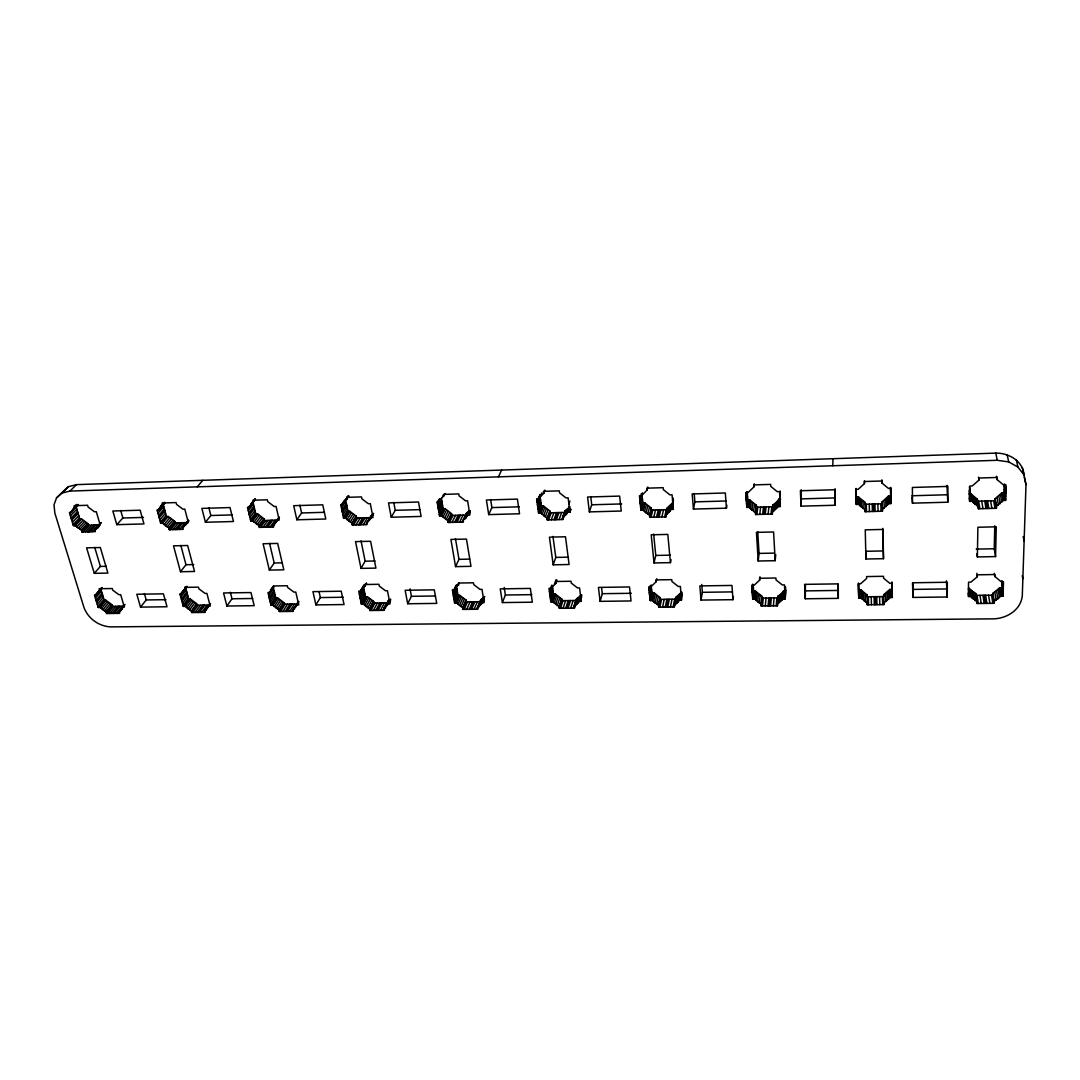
<?xml version="1.0" encoding="UTF-8"?>
<svg xmlns="http://www.w3.org/2000/svg" width="1080" height="1080" viewBox="0 0 1080 1080"><rect width="100%" height="100%" fill="white"/><g stroke="black" fill="none" stroke-linecap="round" stroke-linejoin="round"><path stroke-width="1.5" d="M912.492 582.944L913.073 597.429L947.228 596.997L946.418 580.811M912.033 497.232L912.479 503.159L947.808 502.2L946.958 485.365M947.228 596.997L947.322 582.255L912.978 582.768L913.073 597.429M947.808 502.2L947.903 486.419L912.384 487.471L912.479 503.159M978.48 508.734L978.507 506.709L972.041 501.296L969.651 501.363L969.867 486.027L972.27 485.96L978.952 480.087L978.993 478.022L997.124 477.468L997.07 479.547L1003.577 485.028L1006.02 484.961L1005.602 500.391L1003.185 500.459L996.449 506.237L996.408 508.275L978.48 508.734L977.319 499.217L970.92 493.857L968.909 493.911M838.323 598.361L837.837 583.875L804.64 584.361L805.288 598.779L838.323 598.361L838.242 584.037M969.503 596.484L968.436 588.425L975.767 593.5L976.887 602.559M977.373 556.929L977.873 527.256L996.26 526.824L995.571 556.592L977.373 556.929L976.914 553.811M970.663 596.471L968.341 596.498L968.544 582.174L970.866 582.147L977.333 576.761L977.36 574.817L994.869 574.533L994.829 576.477L1001.12 581.688L1003.468 581.661L1003.091 596.066L1000.755 596.093L994.248 601.412L994.208 603.315L976.874 603.518L976.914 601.614L970.663 596.471L969.584 588.398M835.205 505.238L834.678 489.753L800.375 490.765L801.077 506.169L835.205 505.238L835.056 488.687M1003.253 590.004L1001.862 581.931L1001.7 587.966L999.392 587.993L992.952 593.271L992.898 595.175L975.74 595.39M1005.602 500.391L1004.157 492.912L1001.754 492.98L995.085 498.731L995.045 500.756L977.279 501.228M995.571 556.592L994.235 548.748L994.761 525.758M1004.157 492.912L1004.373 484.083L1005.845 491.495M832.788 465.75L832.977 458.69M1022.355 467.586L1026 484.623L1022.301 595.593C1020.991 609.836 1006.925 618.503 993.56 618.84L110.822 626.886C98.969 626.413 88.047 618.583 83.943 607.419L54.864 513.149L54 504.819L56.538 497.88L63.113 491.427L68.553 486.608L76.451 484.637L995.827 453.114C1008.693 452.858 1023.017 461.012 1024.002 474.889L1017.913 467.046L1008.666 461.902L997.218 460.296L69.957 491.076L62.006 493.047L56.538 497.88M805.288 598.779L805.424 584.523M801.077 506.169L801.144 489.686M754.88 599.184L752.72 599.211L753.611 591.381L755.743 591.354L754.88 599.184L761.116 604.152L761.238 605.988L777.438 605.799L777.33 603.963L783.027 598.833L785.201 598.806L785.687 592.515M784.121 598.82L785.025 587.655M784.904 592.947L785.376 586.683M784.863 598.806L785.633 587.493M785.147 597.726L785.754 589.856M783.027 598.833L783.648 590.963L785.808 590.936M783.365 598.833L783.986 590.963M780.584 601.722L781.218 593.851L783.648 590.963M781.92 600.359L782.541 592.475M779.045 602.937L779.706 595.053L781.218 593.851M777.357 604.246L778.005 596.066L779.706 595.053M777.438 605.799L778.059 596.984M776.169 605.812L776.844 597.915M773.375 605.853L774.077 597.956M779.882 497.907L780.287 493.574M779.207 506.52L780.341 494.735M780.003 500.229L780.273 497.34M770.593 605.88L771.323 597.983M775.184 560.696L773.591 531.968L756.432 532.373L758.201 561.006L775.184 560.696L775.75 554.594M779.976 506.493L780.246 503.591M755.474 512.555L749.021 507.33L746.779 507.398L747.752 500.148L749.966 500.081L756.365 505.264L755.595 514.512L772.322 514.08L772.214 512.109L778.073 506.547L778.761 499.271L780.651 499.217M778.424 506.534L779.112 499.257M769.325 605.894L770.067 598.01M779.747 495.356L780.152 491.036M776.939 508.194L777.627 500.904L778.761 499.271M768.055 605.907L768.812 598.023M765.275 605.948L766.058 598.05M775.562 509.679L776.277 502.389L777.627 500.904M773.982 510.989L774.711 503.685L776.277 502.389M762.493 605.975L763.29 598.091M772.268 513.095L772.956 504.806L774.711 503.685M772.322 514.08L772.754 509.382M761.144 604.436L761.927 596.282L755.743 591.354M761.238 605.988L761.994 597.2M771.012 514.12L771.768 506.79M768.137 514.188L768.906 506.871M759.294 603.167L760.131 595.31M752.72 599.211L751.828 585.374L754.002 585.333L759.645 580.136L759.956 576.761M757.634 602.006L758.484 594.149M765.248 514.269L766.058 506.952M756.162 600.669L757.013 592.826M758.201 561.006L759.051 553.406L757.715 531.644M754.542 599.184L755.42 591.354M763.952 514.296L764.762 506.979M752.652 598.131L753.529 590.315M753.057 599.211L753.935 591.381M762.642 514.337L763.466 507.02M753.8 599.198L754.677 591.368M752.207 591.233L752.922 584.995M752.274 592.312L753.165 584.523L753.611 591.381M752.341 593.393L753.233 585.59M752.49 595.769L753.381 587.952M759.766 514.404L760.617 507.101M752.045 588.843L752.585 584.186M756.891 514.485L757.769 507.168M755.487 512.865L756.378 505.562M755.568 514.202L756.418 506.237M755.595 514.512L756.365 505.264M753.584 511.529L754.488 504.252M751.869 510.314L752.787 503.037M746.779 507.398L745.835 492.615L748.076 492.548L753.894 486.905L754.232 483.745M750.343 508.91L751.275 501.647M748.67 507.344L749.628 500.094M749.021 507.33L749.966 500.081M747.13 507.384L748.102 500.135M747.9 507.37L748.859 500.121M732.983 599.683L731.957 585.441L699.854 585.913L701.028 600.075L732.983 599.683L733.414 596.552M746.388 501.174L747.36 493.965M746.55 503.712L747.522 496.49M746.712 506.25L747.684 499.001M746.064 496.327L746.658 492.021M746.24 498.865L747.212 491.67L747.752 500.148M746.307 500.026L747.293 492.818M726.422 508.181L725.328 492.98L692.172 493.952L693.441 509.072L726.422 508.181L726.88 505.292M701.028 600.075L702.365 592.312L701.716 584.483M679.793 600.129L681.318 592.38L675.716 597.402L674.325 606.987L658.638 607.163L660.15 597.605L653.981 592.758L651.902 592.785L650.147 600.494L652.239 600.48L658.463 605.354M680.522 600.115L682.034 592.367M681.278 596.7L681.871 593.609M681.25 600.115L682.155 595.458M674.15 605.178L678.456 601.628L679.982 593.865M678.456 601.628L680.981 592.38M677.214 602.977L678.753 595.215M674.177 605.462L675.743 597.686M674.244 606.082L675.486 599.859M674.298 606.704L675.54 600.48M675.783 604.165L677.322 596.403M673.096 607L674.663 599.225M693.441 509.072L694.886 501.876L694.197 493.533M670.397 607.028L671.99 599.251M667.697 607.055L669.317 599.292M666.468 607.082L668.101 599.306M665.253 607.095L666.887 599.319M662.553 607.122L664.214 599.346M659.867 607.149L661.54 599.387M670.437 562.639L667.805 534.411L651.213 534.803L654.008 562.937L670.437 562.639L671.085 559.629M658.611 606.879L660.245 598.509M658.638 607.163L660.15 597.605M658.49 605.637L660.177 597.888M656.654 604.395L658.368 596.646M655.007 603.248L656.735 595.512M653.522 601.938L655.263 594.202M652.239 600.48L653.981 592.758M650.471 600.494L652.226 592.785M672.813 503.24L673.475 500.391M671.531 509.436L673.178 502.254L667.413 507.695L665.914 516.834L649.728 517.253L649.539 515.336L643.1 510.206L640.94 510.26L639.455 495.747L641.628 495.68L647.042 490.145L647.757 487.026M651.186 600.494L652.941 592.772M672.287 509.409L673.259 505.103M651.902 600.48L653.657 592.758M650.147 600.494L648.756 586.886L650.862 586.859L656.127 581.756L656.816 578.705M649.796 597.105L651.564 589.41M665.726 514.904L670.154 511.056L671.801 503.861M650.038 599.441L651.793 591.732M672.611 500.958L673.259 498.11M670.154 511.056L672.84 502.268M672.719 502.106L673.367 499.244M649.337 592.65L651.119 584.982L651.902 592.785M649.445 593.717L651.226 586.035M649.553 594.769L651.335 587.088M668.885 512.514L670.545 505.319M665.753 515.214L667.44 507.992M666.158 514.431L667.508 508.653M665.874 516.537L667.562 509.315M665.914 516.834L666.913 512.5M649.107 590.301L650.174 585.711M667.4 513.81L669.074 506.601M664.645 516.875L666.333 509.652M654.008 562.937L655.763 555.444L653.657 534.06M661.851 516.942L663.579 509.72M659.07 517.01L660.812 509.8M657.815 517.05L659.57 509.827M656.546 517.077L658.314 509.868M653.764 517.158L655.56 509.936M649.728 517.253L651.375 508.14L644.99 503.05L642.843 503.105L640.94 510.26M650.997 517.226L652.806 510.017M649.566 515.633L651.375 508.14M649.634 516.294L651.47 509.085M649.701 516.956L651.524 509.747M647.676 514.323L649.526 507.141M645.975 513.121L647.825 505.94M644.436 511.745L646.312 504.576M643.1 510.206L644.99 503.05M642.019 510.233L643.923 503.077M642.762 510.206L644.652 503.05M640.832 509.126L642.735 501.984M641.277 510.246L643.181 503.091M640.575 506.642L642.479 499.514M640.089 501.889L642.398 492.858M640.197 503.024L642.128 495.909M640.319 504.158L642.236 497.043M639.832 499.392L641.371 493.722M600.115 601.344L598.442 587.412L629.519 586.953L631.044 600.952L600.115 601.344L602.303 593.69L601.56 587.534M559.076 606.528L552.852 601.722L550.827 601.749L553.419 594.149L555.431 594.121L561.587 598.887L559.319 608.31L574.506 608.135L574.277 606.352L579.231 601.385L581.121 595.283M579.555 601.385L581.432 595.283M580.851 598.01L581.783 594.972M580.257 601.385L581.661 596.795M577.152 604.193L580.662 595.215L578.3 602.856M574.277 606.352L576.666 598.685L579.528 596.538M574.304 606.623L576.707 598.968M574.385 607.244L576.774 599.576M574.466 607.851L576.855 600.183M575.802 605.354L578.192 597.699M573.318 608.148L575.707 600.48M570.699 608.175L573.115 600.507M568.08 608.202L570.524 600.548M565.718 608.229L568.175 600.575M566.892 608.216L569.349 600.561M563.099 608.256L565.582 600.601M560.493 608.297L563.004 600.642M559.197 607.419L561.708 599.764M559.319 608.31L561.789 600.372M589.356 511.893L587.574 497.03L619.623 496.085L621.257 511.029L589.356 511.893L591.719 504.779L590.733 496.584M559.116 606.812L561.627 599.157M557.293 605.583L559.818 597.942M555.646 604.449L558.198 596.822M554.162 603.153L556.726 595.539M552.852 601.722L555.431 594.121M551.151 601.749L553.73 594.135M551.84 601.736L554.432 594.135M552.542 601.722L555.12 594.121M550.827 601.749L548.977 588.357L551.016 588.33L555.93 583.308L556.915 580.028M550.692 600.71L553.284 593.109M550.058 596.12L552.649 588.546M554.405 584.321L555.944 579.812M550.368 598.414L552.96 590.827M551.016 588.33L552.056 585.32M549.761 594.027L552.366 586.467L553.419 594.149M549.909 595.067L552.514 587.507M549.45 591.719L551.745 585.32M553.176 564.813L549.437 537.152L565.488 536.774L569.093 564.516L553.176 564.813L555.782 557.415L552.96 536.395M544.846 490.495L543.74 493.263L538.704 498.704L536.612 498.771L538.582 513.027L540.662 512.973L547.088 518.022L547.344 519.912L563.004 519.507L562.748 517.604L567.837 512.244L569.943 512.177L570.956 509.342M568.89 512.217L569.903 509.382M569.619 512.19L570.632 509.355M565.718 515.255L569.43 506.723L566.892 513.824M567.837 512.244L569.862 506.574M568.175 512.231L569.687 507.978M562.964 519.21L565.529 512.082M564.327 516.524L566.892 509.409L568.269 508.154M568.904 503.915L569.916 501.093M561.776 519.534L564.354 512.406M562.748 517.604L565.326 510.489L566.892 509.409M562.788 517.901L565.367 510.786M562.869 518.562L565.326 510.489M559.076 519.601L561.681 512.487M75.195 525.582L81.513 530.226L82.04 531.968L88.344 525.285L87.831 523.557L81.567 518.94L75.195 525.582L73.413 525.623L69.431 512.5L71.226 512.46L76.721 505.022M555.161 519.71L557.793 512.582M556.389 519.683L559.008 512.555M71.226 512.46L78.192 504.441L70.322 512.487M553.946 519.737L556.592 512.622M551.259 519.804L553.918 512.689M547.304 519.615L550.017 512.5M547.344 519.912L550.044 512.798L549.801 510.908L543.429 505.913L541.364 505.967L538.582 513.027M548.573 519.885L551.259 512.757M547.128 518.306L549.801 510.908M547.223 518.967L549.923 511.853M545.251 517.023L547.979 509.936M82.04 531.968L95.405 531.617L94.892 529.875L98.388 524.948M543.551 515.849L546.291 508.761M542.012 514.485L544.765 507.411M540.662 512.973L543.429 505.913M539.622 513L542.389 505.94M540.338 512.987L543.105 505.926M502.389 602.573L500.243 588.87L530.348 588.425L532.346 602.195L502.389 602.573L505.373 595.013L504.198 587.452M538.421 511.92L541.215 504.873M538.907 513.027L541.688 505.967M538.083 509.476L540.878 502.443M537.597 505.913L540.392 498.906M537.745 507.033L540.54 500.013M543.699 492.966L544.806 490.185M538.704 498.704L540.378 494.519M540.797 495.652L541.904 492.872M537.435 504.806L540.243 497.799M538.38 498.717L540.054 494.532M537.098 502.349L539.906 495.356L541.364 505.967M158.922 509.882L162.648 504.806L162.162 503.01L176.054 502.578L176.54 504.387L182.939 509.166L184.802 509.112L188.312 522.518L175.041 522.95L169.371 529.7L168.885 527.931L162.54 523.206L160.704 523.26L157.072 509.936L158.922 509.882L164.714 503.24L163.796 503.267M122.58 607.122L119.124 611.699L119.61 613.346L106.583 613.494L106.083 611.861L99.968 607.406L98.226 607.433L94.473 595.067L96.215 595.039L99.63 590.409L99.131 588.735L112.253 588.533L112.752 590.207L118.922 594.702L120.69 594.675L124.335 607.109L122.58 607.122L124.524 604.746M462.794 607.662L456.597 602.937L454.626 602.951L458.001 595.458L459.945 595.431L466.088 600.129L462.794 607.662L463.091 609.404L477.806 609.242L477.522 607.487L481.302 604.058L484.448 596.524L480.695 599.94L476.658 609.255M481.302 604.058L484.663 596.592M482.45 602.613L484.339 598.091M483.138 602.6L484.394 599.589M478.305 606.852L480.843 600.804M478.44 607.73L482.139 598.968M480.236 605.367L483.395 597.821M477.563 607.757L480.749 600.21M474.12 609.282L477.333 601.722M470.448 609.323L473.675 601.776M471.596 609.309L474.808 601.763M469.3 609.336L472.541 601.789M466.763 609.363L470.03 601.817M463.05 609.134L466.344 601.601M463.091 609.404L466.385 601.87L466.088 600.129M464.238 609.39L467.519 601.857M181.71 593.784L185.382 589.073L184.923 587.371L198.464 587.156L198.909 588.856L205.106 593.433L206.915 593.406L210.222 606.029L208.413 606.042L204.687 610.7L205.132 612.374L191.714 612.522L191.255 610.862L185.112 606.339L183.33 606.366L179.901 593.798L181.71 593.784L187.15 586.656M462.848 607.932L466.142 600.399M462.942 608.539L466.236 600.993M461.038 606.731L464.346 599.198M459.405 605.61L462.726 598.104M457.92 604.341L461.255 596.835M455.612 602.937L458.973 595.445M456.287 602.937L459.635 595.431M456.597 602.937L459.945 595.431M454.451 601.938L457.826 594.446M454.937 602.951L458.298 595.458M259.43 527.378L258.998 525.569L252.626 520.776L250.736 520.83L247.469 507.276L249.386 507.209L253.409 502.065L252.976 500.229L267.314 499.784L267.732 501.62L274.158 506.48L276.075 506.425L279.221 520.061L264.425 520.519L259.43 527.378L273.645 527L273.213 525.204L279.437 517.333L272.525 527.027M255.177 498.987L254.205 500.499M454.059 599.67L457.434 592.191M454.626 602.951L452.358 589.788L454.329 589.761L458.798 582.849M453.317 595.364L456.705 587.912M453.492 596.389L456.881 588.924M453.668 597.415L457.056 589.95M454.019 589.761L456.044 585.306M454.329 589.761L456.354 585.306M452.925 593.096L456.502 585.333M488.687 514.606L486.405 500.013L517.414 499.095L519.534 513.783L488.687 514.606L491.886 507.587L490.631 499.541M498.461 476.847L501.62 470.057M277.303 520.101L273.213 525.204M455.558 566.622L450.913 539.419L466.466 539.069L470.975 566.339L455.558 566.622L458.96 559.332L455.476 538.65M271.013 605.259L267.948 592.501L269.798 592.475L273.767 587.696L273.348 585.968L287.307 585.751L287.712 587.48L293.922 592.124L295.785 592.096L298.742 604.908L296.879 604.935L292.869 609.66L293.26 611.361L279.423 611.523L279.018 609.822L283.716 602.505L277.614 597.942L275.778 597.969L271.013 605.259L272.862 605.245L279.018 609.822M468.869 514.917L470.205 512.123M447.957 520.614L441.545 515.66L439.519 515.714L443.124 508.748L445.136 508.68L451.481 513.608L447.957 520.614L448.268 522.477L463.415 522.086L463.118 520.223L465.899 517.914L469.274 510.894L466.519 513.189L462.24 522.113M465.899 517.914L469.679 510.894M466.979 516.496L469.868 510.745M468.167 514.944L470.178 510.745M463.158 520.506L466.56 513.486M465.305 516.929L466.668 514.12M464.603 519.156L467.991 512.136M459.621 522.18L463.05 515.146M457.015 522.248L460.471 515.214M455.841 522.288L459.297 515.255M373.019 514.796L366.647 522.747L367.011 524.583L352.35 524.961L351.972 523.139L345.587 518.251L343.629 518.306L340.767 504.522L342.738 504.468L348.773 496.22M347.139 497.664L347.895 496.139L343.305 503.118M454.653 522.315L458.123 515.282M452.048 522.383L455.544 515.349M407.7 603.761L405.135 590.274L434.295 589.842L436.739 603.396L407.7 603.761L411.426 596.308L410.022 588.856M448.268 522.477L451.791 515.457L451.481 513.608M449.456 522.45L452.966 515.417M448.011 520.911L451.535 513.891M448.119 521.546L451.643 514.526M448.227 522.18L451.751 515.16M446.135 519.642L449.685 512.636M444.447 518.481L448.011 511.488M370.264 519.102L371.048 517.563M442.908 517.144L446.486 510.165M440.532 515.687L444.123 508.707M441.234 515.673L444.812 508.694M441.545 515.66L445.136 508.68M439.331 514.62L442.935 507.654M439.844 515.7L443.435 508.734M438.925 512.217L442.53 505.278M389.03 603.774L390.582 600.804M438.507 509.814L442.125 502.875M383.764 608.594L389.043 600.197L383.764 608.594L384.115 610.322L369.846 610.484L369.495 608.756L363.312 604.098L361.409 604.125L358.722 591.165L360.639 591.138L366.525 583.362M383.94 609.457L387.842 602.006M384.062 610.052L386.397 605.57M439.519 515.714L437.089 501.687L439.128 501.633L445.244 493.546M385.142 607.635L389.435 600.548M438.129 507.627L441.747 500.702M386.316 606.501L390.42 599.279M388.368 603.788L390.704 599.332M438.318 508.721L441.936 501.795M438.804 501.647L440.262 498.893M439.128 501.633L440.573 498.879M437.711 505.211L441.342 498.312L443.124 508.748M382.995 610.335L387.733 601.412M442.327 497.381L443.772 494.627M380.538 610.362L384.467 602.91M437.292 502.794L438.737 500.04M438.115 501.66L439.56 498.906M378.081 610.389L382.037 602.937M375.854 610.416L379.823 602.964M376.974 610.403L380.93 602.951M373.41 610.443L377.393 603.005M370.953 610.47L374.963 603.032M387.302 605.219L388.071 603.788L390.002 603.774L387.437 590.746L385.506 590.774L379.269 586.062L378.918 584.293L364.541 584.523L364.892 586.278M369.495 608.756L373.505 601.331L367.389 596.714L365.486 596.74L361.409 604.125M369.549 609.026L373.558 601.601M369.671 609.62L373.68 602.181M369.846 610.484L373.802 602.775M367.754 607.838L371.776 600.413M366.12 606.744L370.17 599.332M364.635 605.489L368.699 598.091M362.354 604.112L366.431 596.727M363.015 604.112L367.092 596.714M363.312 604.098L367.389 596.714M361.193 603.113L365.283 595.728M361.706 604.125L365.783 596.727M360.733 600.899L364.838 593.528M360.058 597.659L364.176 590.301M360.275 598.671L364.379 591.313M364.838 586.008L366.471 583.092M359.856 596.646L363.974 589.302M360.329 591.138L363.852 585.32M360.639 591.138L363.92 585.279M359.397 594.418L365.162 584.334M391.23 517.239L388.503 502.902L418.514 502.011L421.106 516.442L391.23 517.239L395.226 510.314L393.728 502.389M361.004 568.377L355.523 541.62L370.589 541.283L375.935 568.107L361.004 568.377L365.148 561.195L361.031 540.851M368.05 521.707L373.424 513.554M369.265 520.479L373.545 513.418M366.714 523.031L372.222 514.769M365.863 524.61L370.049 517.671M369.333 519.507L370.832 515.808M363.339 524.678L367.538 517.739M315.913 604.908L312.944 591.638L341.213 591.219L344.061 604.557L315.913 604.908L320.341 597.564L319.046 591.705M360.815 524.745L365.04 517.806M359.681 524.772L363.906 517.833M358.533 524.799L362.772 517.86M356.008 524.867L360.261 517.928M353.498 524.934L357.777 517.995M352.161 524.043L356.454 517.118M352.296 524.678L356.576 517.752M352.35 524.961L356.63 518.036L356.265 516.213L349.933 511.367L347.99 511.421L343.629 518.306M351.972 523.139L356.265 516.213M352.039 523.422L356.319 516.496M350.177 522.18L354.483 515.268M292.923 609.93L298.755 601.385L293.828 609.282M348.502 521.033L352.823 514.134M292.181 611.375L296.771 604.017M295.272 607.608L298.404 602.492M297.162 604.935L298.688 602.492M289.791 611.402L294.408 604.058M287.415 611.429L292.046 604.085M346.964 519.723L351.297 512.825M285.255 611.456L289.899 604.112M344.601 518.279L348.962 511.394M286.335 611.442L290.979 604.098M345.276 518.265L349.637 511.38M345.587 518.251L349.933 511.367M343.4 517.239L347.774 510.354M343.926 518.306L348.3 511.421M342.913 514.876L347.288 508.019M282.879 611.483L287.55 604.139M279.369 611.253L284.054 603.923M342.428 512.514L346.815 505.67M279.423 611.523L284.121 604.179L283.716 602.505M280.503 611.51L285.188 604.165M341.982 510.354L346.37 503.523M279.086 610.092L283.784 602.762M342.198 511.434L346.586 504.589M279.221 610.673L283.918 603.342M341.483 507.992L345.883 501.161L347.99 511.421M277.303 608.918L282.015 601.601M275.684 607.838L280.409 600.534M342.738 504.468L346.248 499.027M345.681 500.283L348.638 495.585M274.199 606.609L278.937 599.306M340.997 505.602L344.52 500.162M272.565 605.245L277.331 597.956M272.862 605.245L277.614 597.942M271.296 605.259L276.062 597.969M271.931 605.245L276.696 597.956M270.243 602.087L275.022 594.81M270.769 604.274L275.549 596.984M269.716 599.899L274.509 592.637M269.244 597.902L274.037 590.652M269.487 598.901L274.279 591.651M268.718 595.701L273.524 588.465L275.778 597.969M270.473 590.085L272.201 587.493M269.514 592.488L273.51 586.467M269.798 592.475L273.807 586.467M269.352 570.078L263.088 543.753L277.682 543.415L283.824 569.822L269.352 570.078L274.199 562.99L269.582 543.362M296.865 519.79L293.706 505.683L322.772 504.833L325.796 519.021L296.865 519.79L301.59 512.96L299.862 505.17M226.894 606.015L223.547 592.961L250.965 592.556L254.192 605.678L226.894 606.015L231.984 598.779L230.324 592.286M273.281 525.474L279.248 517.374M270.081 527.094L275.009 520.236M267.638 527.162L272.579 520.304M204.079 612.387L210.438 603.639M204.917 611.537L210.438 603.855M266.531 527.188L271.472 520.331M201.771 612.414L207.036 605.164M204.687 610.7L210.006 603.72M204.755 610.956L210.154 603.639M265.41 527.216L270.378 520.358M199.463 612.441L204.741 605.192M262.98 527.283L267.948 520.425M197.37 612.455L202.662 605.219M198.41 612.441L203.701 605.205M260.537 527.337L265.531 520.493M195.062 612.481L200.367 605.245M258.998 525.569L264.006 518.738L257.702 513.972L255.812 514.026L250.736 520.83M259.065 525.852L264.074 519.021M259.214 526.473L264.222 519.629M259.362 527.094L264.371 520.25M192.753 612.509L198.085 605.273M257.216 524.624L262.251 517.806M191.335 611.118L196.601 603.625L190.512 599.144L188.73 599.171L183.33 606.366M191.484 611.685L196.816 604.463M191.714 612.522L196.978 605.03M255.555 523.503L260.591 516.686M254.016 522.221L259.065 515.403M189.554 609.957L194.913 602.748M856.062 495.747L856.035 488.457L856.251 497.084L858.546 497.016L864.945 502.295L864.999 504.279L882.144 503.807L882.117 501.822L888.341 496.179L890.649 496.112L890.528 487.445L890.96 499.716M251.681 520.803L256.757 513.999M252.329 520.776L257.404 513.986M252.626 520.776L257.702 513.972M187.947 608.904L193.32 601.695M858.546 497.016L858.6 504.374L865.067 509.679L865.107 511.677L882.428 511.232L882.387 509.22L888.678 503.55L888.341 496.179M250.479 519.777L255.569 512.973M251.032 520.817L256.109 514.013M186.462 607.689L191.849 600.494M249.925 517.455L255.015 510.665M183.6 606.366L189 599.171M184.221 606.352L189.621 599.157M184.842 606.339L190.228 599.157M185.112 606.339L190.512 599.144M183.06 605.381L188.46 598.199M249.102 514.067L254.219 507.303M182.48 603.234L187.893 596.066M249.359 515.12L254.462 508.356M181.616 600.102L187.043 592.947M181.886 601.074L187.312 593.919M248.846 513L253.962 506.25M249.386 507.209L255.447 499.379M248.292 510.678L253.409 503.928M181.346 599.117L186.786 591.962M180.171 594.783L186.759 586.386M181.427 593.784L187.124 586.44M247.725 508.329L249.44 506.088M250.992 503.888L252.855 501.606L255.812 514.026M250.06 505.697L255.069 498.96M180.765 596.957L186.206 589.815M249.089 507.222L255.38 499.095M180.806 593.798L183.532 590.234M858.519 584.051L858.681 589.937L860.895 589.896L867.078 594.918L867.119 596.768L883.724 596.565L883.697 594.702L889.717 589.505L891.959 589.477L891.864 582.457L892.215 590.395M860.895 589.896L860.963 597.848L867.213 602.897L867.254 604.773L884.007 604.584L883.966 602.707L890.055 597.483L889.717 589.505M180.482 571.739L194.522 571.469L187.65 545.508L173.502 545.832L180.482 571.739L185.99 564.732L193.725 564.583M140.522 607.109L167.022 606.771L163.418 593.838L136.809 594.243L140.522 607.109L146.219 599.954L165.956 599.683M205.416 522.274L233.456 521.505L230.026 507.56L201.866 508.397L205.416 522.274L210.843 515.511L232.132 514.917M119.205 611.955L124.969 604.557M120.285 610.794L122.229 608.405M118.597 613.359L122.486 608.594M116.343 613.386L122.216 606.245M169.371 529.7L183.141 529.349L182.669 527.567L188.69 520.884M113.09 613.427L118.975 606.285M185.787 524.867L187.65 522.599M114.102 613.413L119.988 606.272M109.836 613.467L115.736 606.326M179.699 529.443L185.301 522.666M188.312 520.317L183.924 526.567M182.669 527.567L188.595 520.317M112.077 613.44L117.963 606.299M182.75 527.85L188.609 520.668M107.595 613.494L113.522 606.352M177.322 529.497L182.939 522.734M106.083 611.861L112.023 604.733L105.962 600.318L104.233 600.345L100.818 589.005M106.164 612.117L112.104 604.989M175.176 529.551L180.806 522.788M106.34 612.684L112.266 605.556M106.583 613.494L112.428 606.11M176.243 529.524L181.872 522.761M104.395 610.983L110.349 603.855M172.8 529.619L178.457 522.855M102.803 609.93L108.769 602.816M170.438 529.673L176.107 522.909M101.318 608.742L107.298 601.641M168.966 528.215L174.65 521.465M169.128 528.822L174.812 522.058M169.29 529.43L174.974 522.666M99.698 607.419L105.692 600.318M99.968 607.406L105.962 600.318M168.885 527.931L174.569 521.181L168.278 516.496L166.455 516.551L163.161 504.333M97.929 606.474L103.936 599.387M98.226 607.433L104.504 600.332M99.09 607.419L105.097 600.332M167.13 527.013L172.827 520.263M97.294 604.355L103.302 597.281M197.235 486.851L202.797 480.303M165.47 525.906L171.18 519.169M96.647 602.221L102.668 595.161M163.931 524.637L169.668 517.901M161.622 523.233L167.373 516.524M96.066 600.291L102.1 593.244M162.257 523.22L168.278 516.496M96.35 601.263L102.384 594.202M95.418 598.172L101.453 591.125M160.421 522.221L166.185 515.511M160.704 523.26L166.739 516.537M95.35 595.053L101.547 587.75M159.8 519.939L165.564 513.243M94.77 596.038L101.803 587.817M95.944 595.039L102.263 588.006M159.179 517.658L164.957 510.975M158.612 515.565L164.389 508.896M158.895 516.618L164.673 509.936M157.977 513.27L163.782 506.615M160.272 506.601L163.175 503.28M157.991 509.909L164.498 502.322M157.356 510.975L164.579 502.605M158.625 509.882L164.43 503.253M94.284 573.332L107.906 573.089L100.332 547.519L86.603 547.83L94.284 573.332L100.4 566.42L106.407 566.298M116.789 524.664L143.964 523.935L140.157 510.206L112.847 511.015L116.789 524.664L122.85 517.995L143.492 517.414M94.892 529.875L101.344 522.707M94.972 530.145L100.157 524.381M97.214 528.525L99.293 526.298M92.056 531.711L100.737 522.72M97.821 526.406L99.9 524.178M88.722 531.792L94.972 525.11M89.761 531.765L96.012 525.082M85.374 531.887L91.652 525.204M87.669 531.819L93.933 525.137M83.079 531.941L89.383 525.258M81.594 530.496L87.912 523.827M81.783 531.09L88.088 524.421M81.959 531.698L88.263 525.015M81.513 530.226L87.831 523.557M79.785 529.308L86.103 522.653M78.138 528.228L84.47 521.573M76.599 526.973L82.958 520.331M73.413 525.623L80.069 518.981M74.304 525.596L80.676 518.967M74.912 525.582L81.284 518.954M73.103 524.61L79.488 517.981M72.414 522.356L78.813 515.74M71.739 520.101L78.138 513.5M71.118 518.062L77.531 511.461M71.428 519.075L77.841 512.487M70.43 515.794L76.856 509.22M69.741 513.54L77.369 505.899M74.398 506.588L76.545 504.414M72.522 509.652L76.815 505.292M69.957 491.076L76.451 484.637M62.006 493.047L68.553 486.608M73.494 508.478L74.669 507.465L74.142 505.697L87.602 505.278L88.128 507.06L94.5 511.772L96.309 511.718L100.183 524.907L88.344 525.285M457.461 585.806L458.906 584.82L458.595 583.038L473.445 582.808L473.742 584.591L479.993 589.383L481.977 589.356L484.124 602.586L482.152 602.613M864.418 480.681L864.459 483.557L858.222 489.308L855.9 489.375L856.292 504.428L858.6 504.374M76.153 505.94L77.652 505.899M81.567 518.94L79.785 518.994L75.87 505.953M301.59 512.96L323.919 512.325M395.226 510.314L419.918 509.625M491.886 507.587L519.264 506.817M591.719 504.779L621.662 503.942M694.886 501.876L725.936 500.999M801.562 498.865L835.366 497.921M911.912 495.761L946.904 494.775M356.63 518.036L373.032 517.509L370.305 503.658L368.32 503.712L361.868 498.771L361.503 496.908L346.707 497.354L347.085 499.217M451.791 515.457L465.642 515.079M467.843 514.944L469.881 514.89L467.6 500.796L465.548 500.85L459.081 495.828L458.771 493.925L443.489 494.397L443.813 496.3M550.044 512.798L565.569 512.379M651.564 510.044L667.589 509.612L667.413 507.695M671.193 509.436L673.367 509.382L672.057 494.788L669.857 494.843L663.377 489.645L663.188 487.674L646.852 488.174L647.042 490.145M756.486 507.209L773.064 506.763L772.956 504.806M778.073 506.547L780.327 506.493L779.544 491.616L777.276 491.683L770.783 486.392L770.661 484.394L753.773 484.907L753.894 486.905M888.678 503.55L891.014 503.496L890.798 488.349L888.449 488.417L881.942 483.03L881.834 479.817M274.199 562.99L282.177 562.829M365.148 561.195L375.017 560.993M458.96 559.332L469.665 559.116M555.782 557.415L568.404 557.172M655.763 555.444L670.424 555.147M759.051 553.406L774.198 553.109M883.508 558.684L883.224 550.949L865.809 551.286L865.93 559.008L883.508 558.684L883.008 529.443L865.255 529.848L865.93 559.008M976.212 549.113L994.235 548.748M231.984 598.779L252.707 598.495M320.341 597.564L343.346 597.254M411.426 596.308L435.429 595.985M505.373 595.013L531.792 594.648M602.303 593.69L631.355 593.285M702.365 592.312L732.375 591.894M805.721 590.882L838.458 590.436M912.533 589.41L946.364 588.951M124.443 606.218L112.509 606.366L112.023 604.733M210.371 605.124L197.046 605.286L196.601 603.625M284.121 604.179L297.851 604.004M386.91 602.883L373.856 603.045L373.505 601.331M466.385 601.87L480.978 601.682L480.695 599.94M660.326 599.4L675.878 599.198M579.231 601.385L581.269 601.371L579.569 587.912L577.517 587.938L571.253 583.065L571.01 581.256L555.687 581.499L555.93 583.308M679.469 600.129L681.588 600.102L680.346 586.427L678.226 586.454L671.949 581.499L671.774 579.663L655.938 579.906L656.127 581.756M890.055 597.483L892.31 597.456L892.121 583.308L889.853 583.335L883.562 578.219L883.521 576.302L866.606 576.572L866.646 578.475L860.612 583.767L858.357 583.794L858.735 597.875L860.963 597.848M94.73 547.412L100.4 566.42M120.704 510.449L122.85 517.995M144.396 593.568L146.219 599.954M185.369 586.683L188.73 599.171M174.569 521.181L175.041 522.95M180.833 545.413L185.99 564.732M188.257 520.803L188.487 521.694M208.899 507.843L210.843 515.511M264.006 518.738L264.425 520.519M278.127 518.346L278.329 519.25M297.459 602.316L297.662 603.167M1024.34 477.239L1026 484.623M1016.321 459.796L1017.913 467.046M1007.154 454.707L1008.666 461.902M1023.152 536.544L1024.11 541.202M363.514 587.088L365.486 596.74M1005.035 484.394L1005.912 488.835M1004.346 485.271L1005.804 492.696M1022.234 575.613L1022.868 578.826M1004.319 486.473L1005.777 493.898M387.68 601.142L387.963 602.6M1004.252 489.105L1005.71 496.544M1004.184 491.724L1005.642 499.19M1003.779 492.925L1005.224 500.405M995.827 453.114L997.218 460.296M1002.956 492.952L1004.4 500.418M1002.132 492.966L1003.563 500.445M1001.754 492.98L1003.185 500.459M1000.404 494.681L1001.835 502.16M996.529 476.294L997.083 479.223M996.516 476.618L997.07 479.547M998.838 496.206L1000.242 503.699M997.056 497.57L998.433 505.062M995.085 498.731L996.449 506.237M995.085 499.041L996.422 507.249M995.045 500.432L996.408 508.275M993.654 500.796L995.004 508.315M990.59 500.877L991.913 508.397M1002.821 582.066L1003.374 585.279M1002.2 581.31L1003.307 587.75M1001.889 580.824L1003.279 588.884M987.538 500.958L988.835 508.464M1001.795 584.388L1003.185 592.475M1001.727 586.845L1003.091 596.066M1001.336 587.966L1002.726 596.066M456.314 585.657L458.001 595.458M986.148 500.999L987.431 508.505M1000.539 587.979L1001.916 596.079M999.756 587.993L1001.12 596.093M984.758 501.026L986.027 508.545M999.392 587.993L1000.755 596.093M998.096 589.558L999.446 597.672M978.48 477.171L978.952 480.087M994.302 573.291L994.829 576.477M981.72 501.12L982.949 508.626M996.57 590.976L997.907 599.09M466.519 513.189L466.776 514.755M994.842 592.218L996.165 600.345M978.669 501.201L979.871 508.707M992.952 593.271L994.221 602.356M992.912 594.878L994.208 603.315M977.319 499.217L978.507 507.02M977.306 500.229L978.48 508.424M991.562 595.188L992.844 603.329M975.402 498.163L976.577 505.643M973.688 496.908L974.849 504.374M988.605 595.229L989.861 603.369M972.176 495.464L973.323 502.929M970.92 493.857L972.041 501.296M970.542 493.857L971.676 501.309M969.367 486.932L969.813 489.875M985.649 595.269L986.877 603.396M969.327 489.564L969.773 492.521M969.314 490.752L970.853 501.336M969.3 491.954L969.746 494.91M969.26 494.573L969.705 497.543M984.312 595.283L985.527 603.41M969.354 496.881L970.029 501.35M969.206 498.38L969.651 501.363M982.976 595.296L984.177 603.423M976.874 573.278L977.333 576.761M980.019 595.337L981.193 603.464M977.076 595.377L978.224 603.504M975.767 593.5L976.901 601.911M973.917 592.488L975.038 600.601M972.257 591.3L973.364 599.387M970.799 589.923L971.892 598.01M543.74 493.263L543.483 491.333L559.278 490.86L559.535 492.791L566.001 497.907L568.12 497.839L569.943 512.177M969.219 588.411L970.299 596.484M561.587 598.887L561.83 600.656L576.895 600.467L576.666 598.685M968.288 593.271L968.706 596.498M642.006 494.788L642.843 503.105M675.716 597.402L675.851 598.928M761.927 596.282L762.048 598.104L778.1 597.902L778.005 596.066M759.645 580.136L759.524 578.273L775.886 578.003L775.993 579.893L782.271 584.928L784.472 584.888L785.201 598.806M890.636 487.769L890.851 492.156M890.636 494.951L891.014 503.496M890.285 496.125L890.649 503.496M889.502 496.152L889.839 503.523M888.705 496.166L889.043 503.55M891.959 582.106L892.202 589.288M891.878 583.551L892.31 597.456M891.608 589.477L891.959 597.456M887.099 497.839L887.423 505.224M890.838 589.491L891.189 597.47M890.068 589.505L890.406 597.483M885.64 499.351L885.951 506.736M888.529 591.043L888.854 599.036M883.966 500.688L884.264 508.086M887.112 592.434L887.423 600.426M882.117 501.822L882.401 510.233M882.144 503.496L882.428 511.232M885.492 593.663L885.789 601.655M880.808 503.847L881.064 511.259M883.697 594.702L884.007 604.584M882.428 596.579L882.698 604.598M877.851 503.928L878.081 511.339M879.566 596.619L879.809 604.625M874.895 504.009L875.111 511.421M876.703 596.646L876.933 604.665M873.558 504.036L873.761 511.448M875.408 596.66L875.624 604.679M872.222 504.077L872.397 511.488M874.112 596.687L874.314 604.692M864.459 483.557L864.418 481.518L881.915 480.992L881.942 483.03M871.263 596.714L871.439 604.719M869.279 504.158L869.427 511.569M882.833 528.363L883.224 550.949M868.415 596.754L868.563 604.76M866.336 504.239L866.457 511.637M867.078 594.918L867.254 604.773M864.945 502.295L865.107 511.677M865.255 593.919L865.364 601.898M863.055 501.255L863.15 508.639M863.595 592.745L863.703 600.723M861.354 500.026L861.435 507.398M862.137 591.394L862.218 599.36M859.842 498.609L859.91 505.967M860.544 589.91L860.612 597.861M859.788 589.923L859.842 597.861M859.019 589.923L859.073 597.875M858.195 497.03L858.236 504.374M858.64 588.843L858.735 597.875M858.492 582.957L858.64 594.378M857.399 497.057L857.452 504.401M856.615 497.07L856.656 504.428M856.062 489.632L856.292 504.428"/></g></svg>
